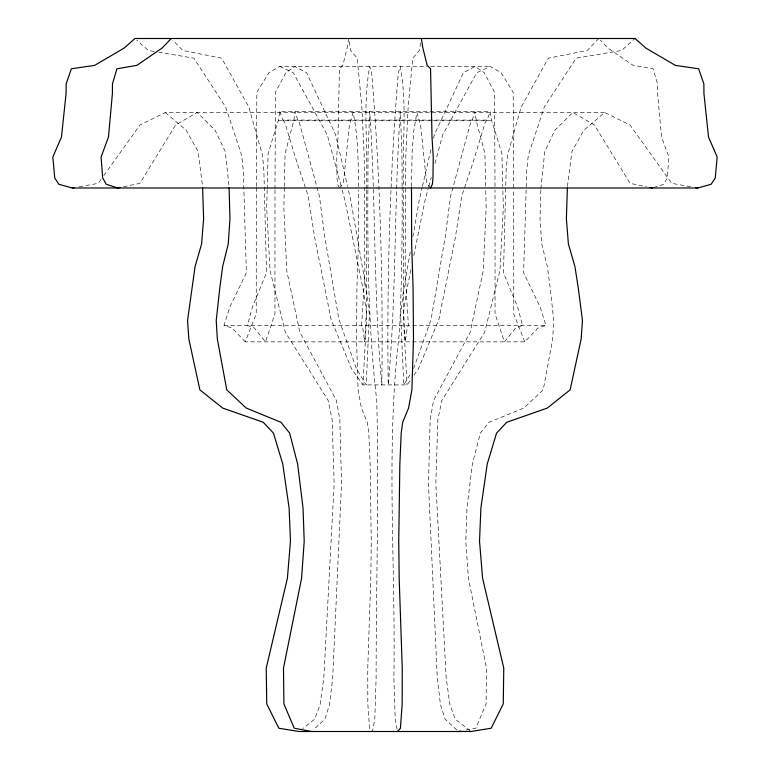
<?xml version="1.0" encoding="UTF-8"?>
<svg xmlns="http://www.w3.org/2000/svg" width="770" height="770" viewBox="0 0 770 770"><rect width="100%" height="100%" fill="white"/><g stroke="black" fill="none" stroke-linecap="round" stroke-linejoin="round"><path stroke-width="0.58" stroke-dasharray="3.85 2.89" d="M256.294 187.611L256.237 313.871L245.255 341.851L524.745 341.851L537.941 328.001L545.988 325.46L540.174 307.076L523.619 272.763L526.709 170.43L528.307 155.261L544.38 106.905L576.133 58.164L621.64 50.464L635.067 38.5M256.294 186.417L256.833 92.227L269.048 72.553L279.703 66.47L426.695 66.47M274.986 189.998L274.938 313.871L265.554 341.851L254.283 328.001L247.401 325.46L252.368 307.076L266.516 272.763L263.869 170.43L262.512 155.261L248.768 106.905L221.635 58.164L182.731 50.464L172.903 40.213M274.986 188.804L275.448 92.227L285.891 72.553L294.997 66.47L306.595 72.727L335.653 134.769L347.53 186.244M366.308 189.998L366.299 313.871L364.701 341.851L362.786 328.001L361.611 325.46L364.865 272.763L364.181 155.261L361.852 106.905L357.232 58.164L350.629 50.464L349.031 40.675M366.308 188.804C368.455 148.177 362.285 106.664 369.706 66.47L371.679 72.727C380.226 176.513 383.162 280.79 381.805 384.913C373.383 294.053 376.01 202.577 369.706 111.573L368.022 153.48L367.887 188.862M367.877 190.036C367.492 260.27 368.589 330.609 376.742 400.439C379.1 492.858 376.087 585.316 376.116 677.744L374.778 719.209L372.507 731.5L369.581 728.237L367.819 703.924L367.752 668.11L370.822 578.289L371.265 541.233L370.149 464.012L368.801 433.125L367.319 422.278L361.419 408.071L358.108 389.851L356.5 338.944L356.924 288.172L358.358 243.917L358.522 190.026M411.498 186.436L412.152 151.498L413.865 130.342L416.907 112.487L420.584 124.971L426.647 183.347L430.44 187.986M284.322 187.678L283.861 207.727L286.748 270.636L299.819 332.226L336.403 400.439L339.83 419.573L341.534 483.743L332.717 677.744L329.522 704.743L324.873 719.209L313.178 729.96M284.342 186.504L285.092 153.48L293.765 120.755L295.025 111.573L297.788 120.082L299.241 122.112L319.396 196.071L324.815 237.112L338.925 319.463L356.346 368.541L366.183 384.913L369.398 314.401L366.539 290.839L350.764 200.287L347.799 187.418M267.142 190.036L266.68 207.727L270.058 270.636L285.343 332.226L328.136 400.439L332.149 419.573L334.151 483.743L323.833 677.744L320.089 704.743L314.651 719.209L302.706 728.613M267.18 188.862L268.114 153.48L278.259 120.755L279.741 111.573L490.259 111.573L491.741 120.755L501.886 153.48L502.762 186.504M540.829 190.026L540.04 218.719L541.743 243.917L547.335 266.497L550.223 288.172L553.765 320.378L552.677 338.944L543.245 389.851L523.754 408.071L489.056 422.278L480.345 433.125L472.385 464.012L466.967 507.998L465.792 541.233L468.42 578.289L486.505 668.11L486.082 703.924L475.754 728.237L463.088 730.634M540.867 188.823L544.765 151.498L554.852 130.342L572.774 112.487L594.401 124.971L630.072 183.347L646.492 186.763M567.432 186.436L571.918 151.498L583.718 130.342L604.691 112.487L629.985 124.971L671.719 183.347L690.998 186.773M410.054 380.929L407.012 384.913L362.988 384.913L366.751 314.401L363.401 290.839L344.941 200.287L341.534 187.639M348.675 38.5L347.097 48.115L342.823 65.363L339.445 68.79L338.001 137.05L336.75 156.993L337.029 178.014L337.626 184.28L339.079 187.062M420.613 42.851L419.371 50.464L412.768 58.164L408.148 106.905L405.819 155.261L405.136 272.763L408.389 325.46L407.214 328.001L405.299 341.851L403.701 313.871L403.692 189.998M410.227 252.031L403.461 290.839L400.602 314.401L403.817 384.913L411.238 372.67M412.884 236.746L419.236 200.287L422.201 187.418M410.911 269.673L406.599 290.839L403.249 314.401L407.012 384.913M413.788 255.563L425.059 200.287L428.467 187.639M422.47 186.244L431.104 148.803M433.529 138.273L434.347 134.769L463.405 72.727L475.003 66.47L484.109 72.553L494.552 92.227L495.014 188.804M428.775 186.494L431.258 177.292M434.983 163.5L442.731 134.769L476.736 72.727L490.298 66.47L500.952 72.553L513.166 92.227L513.715 188.804M245.255 341.851L232.059 328.001L224.012 325.46L229.826 307.076L246.381 272.763L243.291 170.43L241.693 155.261L225.62 106.905L193.867 58.164L158.861 52.235M413.654 368.541L431.075 319.463L445.185 237.112L450.604 196.071L470.759 122.112L472.212 120.082L474.975 111.573L476.235 120.755L484.908 153.48L485.658 186.504M413.962 375.211L418.524 368.541L438.9 319.463L455.407 237.112L461.759 196.071L472.385 164.482L485.331 122.112L487.035 120.082L490.259 111.573M101.062 179.448L98.281 183.347L79.002 186.773M103.844 175.56L140.015 124.971L165.309 112.487L604.691 112.487M339.56 187.986L343.353 183.347L349.416 124.971L353.093 112.487C358.406 137.57 358.243 163.307 358.512 188.823M598.742 38.5L587.269 50.464L548.365 58.164L521.232 106.905L507.488 155.261L506.131 170.43L503.484 272.763L517.632 307.076L522.599 325.46L515.717 328.001L504.446 341.851L495.062 313.871L495.014 189.998M653.499 187.62L663.74 184.28L667.292 178.014L668.909 156.993L661.526 137.05L657.619 93.709L657.532 83.786L653.066 68.79L633.161 65.363L608.002 48.115L600.282 40.098M123.508 186.763L139.928 183.347L175.599 124.971L197.226 112.487L215.148 130.342L225.235 151.498L229.065 186.436M430.728 66.47L490.298 66.47M279.741 111.573L282.965 120.082L487.035 120.082M278.259 120.755L491.741 120.755M224.012 325.46L545.988 325.46M154.192 51.446L148.36 50.464L136.723 40.098M279.703 66.47L293.264 72.727L327.269 134.769L341.226 186.494M470.056 730.778L455.349 719.209L449.911 704.743L446.167 677.744L435.849 483.743L437.851 419.573L441.865 400.439L484.657 332.226L499.942 270.636L503.32 207.727L502.791 187.678M165.309 112.487L186.282 130.342L198.083 151.498L202.568 186.436M456.822 729.96L445.127 719.209L440.478 704.743L437.283 677.744L428.467 483.743L430.17 419.573L433.597 400.439L470.181 332.226L483.252 270.636L486.139 207.727L485.678 187.678M282.965 120.082L284.669 122.112L297.615 164.482L308.241 196.071L314.593 237.112L331.1 319.463L351.476 368.541L362.988 384.913M524.745 341.851L513.763 313.871L513.715 189.998M397.079 729.267L395.222 719.209L393.884 677.744C395.838 562.639 385.395 446.879 399.476 332.226C401.709 284.072 402.412 235.88 402.113 187.678M402.104 186.504L401.978 153.48L400.294 111.573C393.99 202.577 396.617 294.053 388.195 384.913C386.838 280.781 389.764 176.513 398.321 72.727L400.294 66.47C407.715 106.664 401.545 148.177 403.692 188.804"/><path stroke-width="1.16" d="M411.498 187.63L411.642 243.917L413.076 288.172L413.5 338.944L411.892 389.851L408.581 408.071L402.681 422.278L401.199 433.125L399.851 464.012L398.735 541.233L399.178 578.289L402.248 668.11L402.181 703.924L400.419 728.237L397.493 731.5M567.394 187.63L566.393 218.719L568.375 243.917L574.921 266.497L578.299 288.172L582.447 320.378L581.167 338.944L570.137 389.851L547.335 408.071L506.747 422.278L496.554 433.125L487.237 464.012L480.894 507.998L479.527 541.233L482.597 578.289L503.763 668.11L503.262 703.924L491.173 728.237L470.98 731.5L299.02 731.5L278.827 728.237L266.738 703.924L266.237 668.11L287.403 578.289L290.473 541.233L289.106 507.998L282.763 464.012L273.446 433.125L263.253 422.278L222.665 408.071L199.863 389.851L188.833 338.944L187.553 320.378L195.08 266.497L201.624 243.917L203.607 218.719L202.606 187.63M430.44 187.986L432.374 184.28L432.971 178.014L433.25 156.993L431.999 137.05L430.555 68.79L427.177 65.363L422.903 48.115L421.325 38.5M171.258 38.5L161.998 48.115L136.839 65.363L116.934 68.79L112.468 83.786L112.382 93.709L108.474 137.05L101.091 156.993L102.708 178.014L106.26 184.28L117.637 187.986L119.985 187.495M697.793 187.986L711.105 184.28L715.263 178.014L717.159 156.993L708.525 137.05L703.944 93.709L703.847 83.786L698.621 68.79L675.338 65.363L645.905 48.115L635.067 38.5L134.933 38.5L124.095 48.115L94.662 65.363L71.379 68.79L66.153 83.786L66.056 93.709L61.475 137.05L52.841 156.993L54.737 178.014L58.895 184.28L72.207 187.986L697.793 187.986L695.531 187.582M458.487 731.5L460.787 731.067M72.207 187.986L74.469 187.582M311.513 731.5L294.246 728.237L283.918 703.924L283.495 668.11L301.58 578.289L304.208 541.233L303.034 507.998L297.615 464.012L289.655 433.125L280.944 422.278L246.246 408.071L226.755 389.851L217.323 338.944L216.235 320.378L219.777 288.172L222.665 266.497L228.257 243.917L229.96 218.719L229.104 187.63M650.015 187.495L652.363 187.986"/></g></svg>
